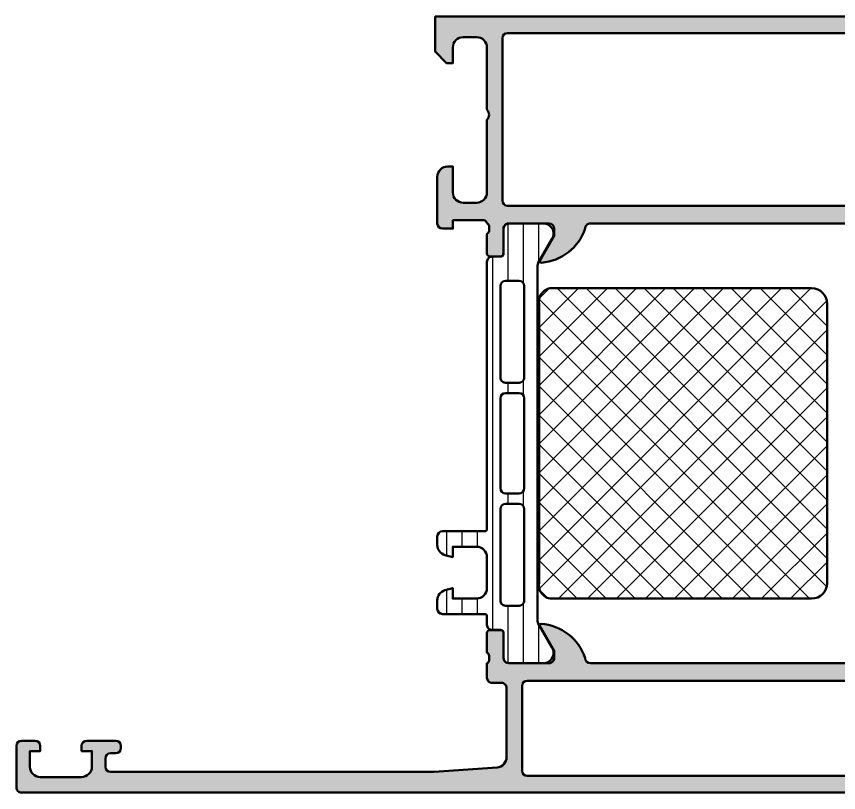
# Model space of a CAD drawing. Extents: x 0 to 155, y 0 to 75.
# Drawn here: x 0 to 79.5, y 0 to 75 of the extents above; entities that cross this region are included whole.
import ezdxf

# ---------------------------------------------------------------- set-up
doc = ezdxf.new("R2010")
doc.units = 0
for name, color, linetype, lineweight in [('0S-Alu contour', 7, 'Continuous', 50), ('0S-Alu hatch', 252, 'Continuous', 25), ('0S-Plastic contour', 254, 'Continuous', 50), ('0S-Plastic hatch', 253, 'Continuous', 25), ('0S-PT contour', 91, 'Continuous', 50), ('0S-PT hatch', 103, 'Continuous', 25)]:
    doc.layers.add(name, color=color, linetype=linetype, lineweight=lineweight)

# ---------------------------------------------------------------- blocks, each defined once
blk = doc.blocks.new('357510__3EAF48E9_221F_4CF6_AB8D_19528744D472_')
at = {"layer": '0S-Alu hatch'}
h = blk.add_hatch(color=256, dxfattribs=at)
edge = h.paths.add_edge_path()
edge.add_arc((46.000184530423, 11.1004557547756), 0.5001864371486443, 179.9999219415528, 270)
edge.add_line((46.000184530423, 10.60026931762696), (46.89999999999999, 10.60026931762696))
edge.add_ellipse((46.9, 10.10026931762696), major_axis=(-0.4999999999999929, 0), ratio=1, start_angle=180, end_angle=270.0000000000008, ccw=False)
edge.add_line((47.39999999999999, 10.10026931762696), (47.40000000000001, 3.432144658988262))
edge.add_ellipse((46.39999999999999, 3.432144658988259), major_axis=(-1.000000000000014, 0), ratio=1, start_angle=94.09572424494291, end_angle=180, ccw=False)
edge.add_line((46.47142300911405, 2.434698543266151), (40.40067042065435, 1.999996948242244))
edge.add_line((40.40067042065435, 1.999996948242244), (9.10069308765685, 1.999996947967791))
edge.add_ellipse((9.10069308765685, 2.500013511701399), major_axis=(-0.5000165637336078, 0), ratio=1, start_angle=0, end_angle=90, ccw=False)
edge.add_line((8.600676523923243, 2.500013511701399), (8.600676524197809, 3.299999999997531))
edge.add_ellipse((9.100711623363173, 3.299964900834579), major_axis=(-0.5000351003972292, 0), ratio=1, start_angle=270.0040217870148, end_angle=359.9959782144375, ccw=False)
edge.add_line((9.100676524186772, 3.799999999999942), (9.600676524197583, 3.799999999999943))
edge.add_arc((9.600676524197583, 4.299999999999941), 0.4999999999999974, 270, 360)
edge.add_line((10.10067652419758, 4.299999999999935), (10.10067652419758, 4.499999999999929))
edge.add_arc((9.600676524197517, 4.499999999999935), 0.500000000000064, 0, 90)
edge.add_line((9.600676524197517, 4.999999999999999), (6.799987792996148, 5.000000000000001))
edge.add_arc((6.800042896552414, 4.499944896443935), 0.5000551065921339, 90.0063137065794, 179.9936862934301)
edge.add_line((6.299987792996347, 4.500000000000201), (6.299987792996347, 4))
edge.add_line((6.299987792996347, 4), (7.299987792996348, 4))
edge.add_line((7.299987792996348, 4), (7.299987793479078, 2.4999689286376))
edge.add_ellipse((6.300018864358748, 2.4999689286376), major_axis=(-0.9999689291203299, 0), ratio=1, start_angle=90, end_angle=180, ccw=False)
edge.add_line((6.300018864358747, 1.49999999951727), (2.29998779299844, 1.499999999999999))
edge.add_ellipse((2.300030971495942, 2.500043178499595), major_axis=(-1.000043179431746, 0), ratio=1, start_angle=0.00247383901108833, end_angle=89.99752616114557, ccw=False)
edge.add_line((1.299987792996347, 2.499999999999424), (1.299987792996461, 4))
edge.add_line((1.299987792996461, 4), (2.299987792996347, 4))
edge.add_line((2.299987792996347, 4), (2.299987793051622, 4.500007434650626))
edge.add_arc((1.799995227646974, 4.500007434650626), 0.4999925654046481, 0, 89.99999999999504)
edge.add_line((1.799995227647017, 5.000000000055274), (0.5000027408740522, 5.000000000007624))
edge.add_arc((0.5000027408952687, 4.499997259112355), 0.500002740895269, 90.00000000243124, 180)
edge.add_line((-2e-16, 4.499997259112355), (2e-16, 0.4999871176079865))
edge.add_arc((0.4999871177739434, 0.4999871176079866), 0.4999871177739432, 180, 270.0014762351234)
edge.add_line((0.5000000000237469, 1e-16), (154.4999350542483, -4.217248e-09))
edge.add_arc((154.4999350542483, 0.5000649456078963), 0.5000649498251443, 270, 359.9916845974152)
edge.add_line((154.999999998807, 0.4999923706053586), (155.0000000052988, 4.499919420858082))
edge.add_arc((154.499919419665, 4.499919420858072), 0.5000805856338673, 0, 89.99999989003913)
edge.add_line((154.4999194206247, 5.000000006491939), (153.200001121898, 5.000000002494874))
edge.add_arc((153.200001121898, 4.499950048784), 0.5000499537108736, 90.00000000000325, 180)
edge.add_line((152.6999511681871, 4.499950048784), (152.699951170682, 4))
edge.add_line((152.699951170682, 4), (153.699951170682, 4))
edge.add_line((153.699951170682, 4), (153.6999511713655, 2.499963026306337))
edge.add_ellipse((152.6999881443757, 2.499963026306337), major_axis=(-0.9999630269898887, 0), ratio=1, start_angle=90.00000004231669, end_angle=180, ccw=False)
edge.add_line((152.6999881451142, 1.499999999316448), (148.7000280403913, 1.49999999704575))
edge.add_ellipse((148.7000280403913, 2.500076869709229), major_axis=(-1.000076872663478, 0), ratio=1, start_angle=0, end_angle=90.00000000000159, ccw=False)
edge.add_line((147.6999511677278, 2.500076869709229), (147.699951170682, 4))
edge.add_line((147.699951170682, 4), (148.699951170682, 4))
edge.add_line((148.699951170682, 4), (148.699951172654, 4.500044405263906))
edge.add_arc((148.1999955759459, 4.500044405263906), 0.4999555967081051, 0, 90)
edge.add_line((148.1999955759459, 5.000000001972011), (145.3999633777133, 4.999999999999998))
edge.add_arc((145.3999633777133, 4.499999999999997), 0.5000000000000009, 90, 180)
edge.add_line((144.8999633777133, 4.499999999999997), (144.8999633777133, 4.299999999999963))
edge.add_arc((145.3999633777133, 4.299999999999963), 0.5, 180, 270.0000001411698)
edge.add_line((145.3999633789452, 3.799999999999963), (145.8999282785477, 3.800000001231807))
edge.add_ellipse((145.8999282785477, 3.299964900834578), major_axis=(-0.5000351003972292, 0), ratio=1, start_angle=180, end_angle=270, ccw=False)
edge.add_line((146.399963378945, 3.299964901006207), (146.3999633779877, 2.500013511701522))
edge.add_ellipse((145.8999468142541, 2.500013511701379), major_axis=(-0.500016563733567, 0), ratio=1, start_angle=89.9999999999967, end_angle=180, ccw=False)
edge.add_line((145.8999468142541, 1.999996947967813), (114.5993295793456, 1.999996948242244))
edge.add_line((114.5993295793456, 1.999996948242244), (108.5285769908859, 2.434698543266159))
edge.add_ellipse((108.5999999999999, 3.432144658988237), major_axis=(-0.999999999999985, 0), ratio=1, start_angle=0, end_angle=85.90427575505618, ccw=False)
edge.add_line((107.6, 3.432144658988236), (107.6, 10.10026931762697))
edge.add_ellipse((108.0999999999999, 10.10026931762697), major_axis=(-0.4999999999999716, 0), ratio=1, start_angle=270, end_angle=360, ccw=False)
edge.add_line((108.0999999999999, 10.60026931762694), (109.0001673630649, 10.60026931762695))
edge.add_arc((109.0001673630649, 11.10010195456203), 0.4998326369350786, 270, 360)
edge.add_line((109.5, 11.10010195456203), (109.5, 12.50000000000006))
edge.add_ellipse((109.5789192188995, 12.76760440584256), major_axis=(-0.2789988550837339, 0), ratio=1, start_angle=-1.147835786072676, end_angle=73.5686839792038, ccw=False)
edge.add_line((109.2999763488769, 12.77319335937494), (109.2999763488769, 13.22677612304695))
edge.add_ellipse((109.5789274523565, 13.23239224673885), major_axis=(-0.2790076324722766, 0), ratio=1, start_angle=-73.56500256157909, end_angle=1.153380340724027, ccw=False)
edge.add_line((109.4999885559083, 13.49999999999971), (109.499988555908, 15.39998168945297))
edge.add_arc((109.1999885559079, 15.39998168945294), 0.3000000000001108, 0, 90.00000000000543)
edge.add_line((109.1999885559079, 15.69998168945305), (108.2000129699706, 15.69998168945295))
edge.add_arc((108.2000129699706, 15.39998168945311), 0.2999999999998408, 90.00000000000543, 180)
edge.add_line((107.9000129699708, 15.3999816893642), (107.9000129706821, 13.0000266729373))
edge.add_ellipse((107.3999862970332, 13.00002667293733), major_axis=(-0.5000266736489181, 0), ratio=1, start_angle=90.00190551606352, end_angle=180, ccw=False)
edge.add_line((107.4000029266849, 12.49999999956494), (103.5001563339712, 12.49987030040346))
edge.add_ellipse((103.5001397056368, 12.9998574179009), major_axis=(-0.4999871177739417, 0), ratio=1, start_angle=0, end_angle=90.0019055158586, ccw=False)
edge.add_line((103.0001525878629, 12.9998574179009), (103.0001525878905, 13.69986724853522))
edge.add_line((103.0001525878905, 13.69986724853522), (104.3883972167967, 16.10438537597638))
edge.add_arc((104.2645471872305, 16.16228907369945), 0.1367174752309982, 334.942465142519, 464.9230032975764)
edge.add_arc((104.6177511011646, 11.43402148510898), 4.875869003757297, 94.56902016701231, 161.2679668197425)
edge.add_ellipse((99.50015240024979, 12.99987048793356), major_axis=(-0.5000001876408005, 0), ratio=1, start_angle=90, end_angle=179.999978502529, ccw=False)
edge.add_line((99.50015240024979, 12.49987030029276), (55.49986667445697, 12.49987030029276))
edge.add_ellipse((55.49986667445695, 12.99987048793444), major_axis=(-0.5000001876416817, 0), ratio=1, start_angle=2.149747109569944e-05, end_angle=90.00000000000159, ccw=False)
edge.add_arc((50.37277265439218, 11.42529921894519), 4.887665232426427, 18.79311815499311, 85.8043571093769)
edge.add_arc((50.73859451827526, 16.16106171809773), 0.1390477048946681, 93.39271385610205, 204.0543840000975)
edge.add_line((50.6116218579101, 16.10438537597627), (51.99986648681612, 13.69986724853489))
edge.add_line((51.99986648681612, 13.69986724853489), (51.99986648684383, 12.99985741790081))
edge.add_ellipse((51.49987936906994, 12.99985741790073), major_axis=(-0.4999871177738911, 0), ratio=1, start_angle=89.99809448562252, end_angle=180, ccw=False)
edge.add_line((51.49986274074846, 12.49987030040334), (47.600016148024, 12.49999999956484))
edge.add_ellipse((47.60003277767395, 13.00002667293752), major_axis=(-0.5000266736492055, 0), ratio=1, start_angle=0, end_angle=89.99809448414089, ccw=False)
edge.add_line((47.10000610402474, 13.00002667293752), (47.10000610473616, 15.39998168945299))
edge.add_arc((46.8000061047362, 15.39998168945299), 0.2999999999999545, 0, 89.99999999999324)
edge.add_line((46.80000610473624, 15.69998168945295), (45.80003051879876, 15.69998168945307))
edge.add_arc((45.80003051879873, 15.39998168945289), 0.3000000000001819, 89.99999999999324, 180)
edge.add_line((45.50003051879854, 15.39998168945289), (45.50003051879865, 13.49999999999973))
edge.add_ellipse((45.42109162235021, 13.23239224673869), major_axis=(-0.2790076324725165, 0), ratio=1, start_angle=178.846619659229, end_angle=253.565002561542, ccw=False)
edge.add_line((45.70004272583001, 13.22677612304656), (45.7000427258299, 12.77319335937525))
edge.add_ellipse((45.42107325513608, 12.76760387286641), major_axis=(-0.2790254610938231, 0), ratio=1, start_angle=106.4313160207981, end_angle=181.1478357861244, ccw=False)
edge.add_line((45.4999999999645, 12.49997394761624), (45.49999809327482, 11.10045643622481))
edge = h.paths.add_edge_path()
edge.add_ellipse((49.39999999999999, 10.30026626586914), major_axis=(-0.4999999999999929, 0), ratio=1, start_angle=270.0000000000008, end_angle=360, ccw=False)
edge.add_line((49.39999999999998, 10.80026626586914), (105.6, 10.80026626586914))
edge.add_ellipse((105.6, 10.30026626586914), major_axis=(-0.5, 0), ratio=1, start_angle=180, end_angle=270, ccw=False)
edge.add_line((106.1, 10.30026626586914), (106.1, 2.100276947021487))
edge.add_ellipse((105.6, 2.100276947021487), major_axis=(-0.5, 0), ratio=1, start_angle=90, end_angle=180, ccw=False)
edge.add_line((105.6, 1.600276947021487), (49.39999999999999, 1.600276947021483))
edge.add_ellipse((49.39999999999999, 2.100276947021483), major_axis=(-0.5, 0), ratio=1, start_angle=0, end_angle=90, ccw=False)
edge.add_line((48.89999999999999, 2.100276947021482), (48.9, 10.30026626586914))
at = {"layer": '0S-Alu contour', "color": 7}
for points in [[(50.6116218579101, 16.10438537597627), (51.99986648681612, 13.69986724853489), (51.99986648684383, 12.99985741790081)], [(103.0001525878629, 12.9998574179009), (103.0001525878905, 13.69986724853522), (104.3883972167967, 16.10438537597638)], [(45.50003051879854, 15.39998168945289), (45.50003051879865, 13.49999999999973)], [(46.80000610473624, 15.69998168945295), (45.80003051879876, 15.69998168945307)], [(47.10000610402474, 13.00002667293752), (47.10000610473616, 15.39998168945299)], [(107.9000129699708, 15.3999816893642), (107.9000129706821, 13.0000266729373)], [(109.1999885559079, 15.69998168945305), (108.2000129699706, 15.69998168945295)], [(109.4999885559083, 13.49999999999971), (109.499988555908, 15.39998168945297)], [(45.70004272583001, 13.22677612304656), (45.7000427258299, 12.77319335937525)], [(109.2999763488769, 12.77319335937494), (109.2999763488769, 13.22677612304695)], [(45.4999999999645, 12.49997394761624), (45.49999809327482, 11.10045643622481)], [(51.49986274074846, 12.49987030040334), (47.600016148024, 12.49999999956484)], [(99.50015240024979, 12.49987030029276), (55.49986667445697, 12.49987030029276)], [(107.4000029266849, 12.49999999956494), (103.5001563339712, 12.49987030040346)], [(109.5, 11.10010195456203), (109.5, 12.50000000000006)], [(46.000184530423, 10.60026931762696), (46.89999999999999, 10.60026931762696)], [(49.39999999999998, 10.80026626586914), (105.6, 10.80026626586914)], [(108.0999999999999, 10.60026931762694), (109.0001673630649, 10.60026931762695)], [(47.39999999999999, 10.10026931762696), (47.40000000000001, 3.432144658988262)], [(48.89999999999999, 2.100276947021482), (48.9, 10.30026626586914)], [(106.1, 10.30026626586914), (106.1, 2.100276947021487)], [(107.6, 3.432144658988236), (107.6, 10.10026931762697)], [(1.799995227647017, 5.000000000055274), (0.5000027408740522, 5.000000000007624)], [(9.600676524197517, 4.999999999999999), (6.799987792996148, 5.000000000000001)], [(148.1999955759459, 5.000000001972011), (145.3999633777133, 4.999999999999998)], [(154.4999194206247, 5.000000006491939), (153.200001121898, 5.000000002494874)], [(-2e-16, 4.499997259112355), (2e-16, 0.4999871176079865)], [(1.299987792996347, 2.499999999999424), (1.299987792996461, 4), (2.299987792996347, 4), (2.299987793051622, 4.500007434650626)], [(6.299987792996347, 4.500000000000201), (6.299987792996347, 4), (7.299987792996348, 4), (7.299987793479078, 2.4999689286376)], [(10.10067652419758, 4.299999999999935), (10.10067652419758, 4.499999999999929)], [(144.8999633777133, 4.499999999999997), (144.8999633777133, 4.299999999999963)], [(147.6999511677278, 2.500076869709229), (147.699951170682, 4), (148.699951170682, 4), (148.699951172654, 4.500044405263906)], [(152.6999511681871, 4.499950048784), (152.699951170682, 4), (153.699951170682, 4), (153.6999511713655, 2.499963026306337)], [(154.999999998807, 0.4999923706053586), (155.0000000052988, 4.499919420858082)], [(8.600676523923243, 2.500013511701399), (8.600676524197809, 3.299999999997531)], [(9.100676524186772, 3.799999999999942), (9.600676524197583, 3.799999999999943)], [(145.3999633789452, 3.799999999999963), (145.8999282785477, 3.800000001231807)], [(146.399963378945, 3.299964901006207), (146.3999633779877, 2.500013511701522)], [(46.47142300911405, 2.434698543266151), (40.40067042065435, 1.999996948242244), (9.10069308765685, 1.999996947967791)], [(145.8999468142541, 1.999996947967813), (114.5993295793456, 1.999996948242244), (108.5285769908859, 2.434698543266159)], [(105.6, 1.600276947021487), (49.39999999999999, 1.600276947021483)], [(6.300018864358747, 1.49999999951727), (2.29998779299844, 1.499999999999999)], [(152.6999881451142, 1.499999999316448), (148.7000280403913, 1.49999999704575)], [(0.5000000000237469, 1e-16), (154.4999350542483, -4.217248e-09)]]:
    blk.add_lwpolyline(points, dxfattribs=at)
for centre, radius, start, end in [((50.73859451827526, 16.16106171809773), 0.1390477048946681, 93.39271385610205, 204.0543840000975), ((50.37277265439218, 11.42529921894519), 4.887665232426427, 18.79311815499311, 85.8043571093769), ((104.6177511011646, 11.43402148510898), 4.875869003757297, 94.56902016701231, 161.2679668197425), ((104.2645471872305, 16.16228907369945), 0.1367174752309982, 334.942465142519, 104.9230032975764), ((45.80003051879873, 15.39998168945289), 0.3000000000001819, 89.99999999999324, 180), ((46.8000061047362, 15.39998168945299), 0.2999999999999545, 0, 89.99999999999324), ((108.2000129699706, 15.39998168945311), 0.2999999999998408, 90.00000000000543, 180), ((109.1999885559079, 15.39998168945294), 0.3000000000001108, 0, 90.00000000000543), ((46.000184530423, 11.1004557547756), 0.5001864371486443, 179.9999219415528, 270), ((109.0001673630649, 11.10010195456203), 0.4998326369350786, 270, 0), ((0.5000027408952687, 4.499997259112355), 0.500002740895269, 90.00000000243124, 180), ((1.799995227646974, 4.500007434650626), 0.4999925654046481, 0, 89.99999999999504), ((6.800042896552414, 4.499944896443935), 0.5000551065921339, 90.0063137065794, 179.9936862934301), ((9.600676524197517, 4.499999999999935), 0.500000000000064, 0, 90), ((145.3999633777133, 4.499999999999997), 0.5000000000000009, 90, 180), ((148.1999955759459, 4.500044405263906), 0.4999555967081051, 0, 90), ((153.200001121898, 4.499950048784), 0.5000499537108736, 90.00000000000325, 180), ((154.499919419665, 4.499919420858072), 0.5000805856338673, 0, 89.99999989003913), ((9.600676524197583, 4.299999999999941), 0.4999999999999974, 270, 0), ((145.3999633777133, 4.299999999999963), 0.5, 180, 270.0000001411698), ((0.4999871177739434, 0.4999871176079866), 0.4999871177739432, 180, 270.0014762351234), ((154.4999350542483, 0.5000649456078963), 0.5000649498251443, 270, 359.9916845974152)]:
    blk.add_arc(centre, radius, start, end, dxfattribs=at)
at = {"layer": '0S-Alu contour', "color": 7, "extrusion": (0, 0, -1)}
for centre, radius, start, end in [((-45.42107325513608, 12.76760387286641), 0.2790254610938231, 178.8521642138756, 253.5686839792019), ((-45.42109162235021, 13.23239224673869), 0.2790076324725166, 106.434997438458, 181.1533803407711), ((-47.60003277767395, 13.00002667293752), 0.5000266736492055, 270.0019055158591, 0), ((-51.49987936906994, 12.99985741790073), 0.4999871177738911, 180, 270.0019055143775), ((-55.49986667445695, 12.99987048793444), 0.5000001876416817, 269.9999999999984, 359.9999785025289), ((-99.50015240024979, 12.99987048793356), 0.5000001876408005, 180.000021497471, 270), ((-103.5001397056368, 12.9998574179009), 0.4999871177739418, 269.9980944841414, 0), ((-107.3999862970332, 13.00002667293733), 0.5000266736489181, 180, 269.9980944839365), ((-109.5789274523565, 13.23239224673885), 0.2790076324722766, 358.846619659276, 73.56500256157923), ((-109.5789192188995, 12.76760440584256), 0.2789988550837339, 286.4313160207963, 1.147835786072666), ((-46.9, 10.10026931762696), 0.4999999999999929, 89.9999999999992, 180), ((-49.39999999999999, 10.30026626586914), 0.4999999999999929, 0, 89.9999999999992), ((-105.6, 10.30026626586914), 0.5, 90, 180), ((-108.0999999999999, 10.10026931762697), 0.4999999999999716, 0, 90), ((-9.100711623363173, 3.299964900834579), 0.5000351003972292, 0.0040217855624986, 89.99597821298524), ((-46.39999999999999, 3.432144658988259), 1.000000000000014, 180, 265.9042757550571), ((-108.5999999999999, 3.432144658988237), 0.999999999999985, 274.0957242449438, 0), ((-145.8999282785477, 3.299964900834578), 0.5000351003972292, 90, 180), ((-2.300030971495942, 2.500043178499595), 1.000043179431746, 270.0024738388544, 359.9975261609889), ((-6.300018864358748, 2.4999689286376), 0.9999689291203299, 180, 270.0000000000001), ((-9.10069308765685, 2.500013511701399), 0.5000165637336078, 270, 0), ((-145.8999468142541, 2.500013511701379), 0.500016563733567, 180, 270.0000000000033), ((-148.7000280403913, 2.500076869709229), 1.000076872663478, 269.9999999999984, 0), ((-152.6999881443757, 2.499963026306337), 0.9999630269898887, 180, 269.9999999576833), ((-49.39999999999999, 2.100276947021483), 0.5, 270, 0), ((-105.6, 2.100276947021487), 0.5, 180, 270)]:
    blk.add_arc(centre, radius, start, end, dxfattribs=at)
blk = doc.blocks.new('366340__7F19AD40_FF65_4663_AF55_DC1035EE5174_')
at = {"layer": '0S-PT hatch'}
h = blk.add_hatch(dxfattribs=at)
h.set_pattern_fill('ANSI37', color=256, scale=0.625, angle=90, style=0)
h.set_pattern_definition([(135, (0, 0), (-1.403165018917055, -1.403165018917055), []), (225, (0, 0), (1.403165018917055, -1.403165018917055), [])])
edge = h.paths.add_edge_path()
edge.add_ellipse((76.89946815244636, 47.24117318684442), major_axis=(-1.5, 0), ratio=1, start_angle=180, end_angle=270, ccw=False)
edge.add_line((78.39946815244636, 47.24117318684442), (78.39946815244636, 20.24117318684443))
edge.add_ellipse((76.89946815244636, 20.24117318684443), major_axis=(-1.5, 0), ratio=1, start_angle=90, end_angle=180, ccw=False)
edge.add_line((76.89946815244636, 18.74117318684443), (51.89946815244636, 18.74117318684442))
edge.add_ellipse((51.81393950255603, 20.03468876030774), major_axis=(-1.296340113066094, 0), ratio=1, start_angle=-9.165258351813009, end_angle=93.7829523548263, ccw=False)
edge.add_line((50.53414972671703, 20.24117318684442), (50.54999525043285, 47.24117318684442))
edge.add_ellipse((51.80506857286029, 47.46907393216342), major_axis=(-1.275597034484635, 0), ratio=1, start_angle=-94.24401002908701, end_angle=10.291836063198502, ccw=False)
edge.add_line((51.89946815244636, 48.74117318684442), (76.89946815244636, 48.74117318684443))
at = {"layer": '0S-PT contour', "color": 7}
for points in [[(51.89946815244636, 48.74117318684442), (76.89946815244636, 48.74117318684443)], [(50.53414972671703, 20.24117318684442), (50.54999525043285, 47.24117318684442)], [(78.39946815244636, 47.24117318684442), (78.39946815244636, 20.24117318684443)], [(76.89946815244636, 18.74117318684443), (51.89946815244636, 18.74117318684442)]]:
    blk.add_lwpolyline(points, dxfattribs=at)
at = {"layer": '0S-PT contour', "color": 7, "extrusion": (0, 0, -1)}
for centre, radius, start, end in [((-51.80506857286029, 47.46907393216342), 1.275597034484635, 349.7081639368015, 94.24401002908704), ((-76.89946815244636, 47.24117318684442), 1.5, 90, 180), ((-51.81393950255603, 20.03468876030774), 1.296340113066094, 266.2170476451737, 9.165258351812867), ((-76.89946815244636, 20.24117318684443), 1.5, 180, 270)]:
    blk.add_arc(centre, radius, start, end, dxfattribs=at)
blk = doc.blocks.new('284035__DE1FD647_5047_4158_8E18_46567BBD7592___8C1BD9A0_762E_4D5C_9B45_CEA32C337DBF_')
at = {"layer": '0S-Plastic hatch'}
h = blk.add_hatch(dxfattribs=at)
h.set_pattern_fill('ANSI31', color=256, scale=0.4680000000000001, angle=45, style=0)
h.set_pattern_definition([(90, (0, 0), (-1.4859, 0), [])])
edge = h.paths.add_edge_path()
edge.add_line((45.49999999972658, 51.29258235751954), (45.49997707840651, 25.45123053584893))
edge.add_ellipse((45.29583821278447, 25.45534933468824), major_axis=(-0.2041804127758829, 0), ratio=1, start_angle=90.48506106574149, end_angle=178.8441310561924, ccw=False)
edge.add_line((45.29756676567982, 25.25117623884499), (41.19756676569146, 25.25117623884499))
edge.add_arc((41.19756676569147, 24.75117623884504), 0.4999999999999539, 90.00000000000081, 180)
edge.add_line((40.69756676569151, 24.75117623884504), (40.69756676569151, 23.92042701545741))
edge.add_arc((41.69756676569158, 23.92042701545741), 1.000000000000063, 180, 255.0000000009342)
edge.add_line((41.43874772060479, 22.95450118916406), (42.19756676569146, 22.75117623884499))
edge.add_line((42.19756676569146, 22.75117623884499), (42.19756676569145, 23.75117623884499))
edge.add_line((42.19756676569145, 23.75117623884499), (44.49756676567629, 23.75117623884499))
edge.add_ellipse((44.49585773183881, 22.74705026616739), major_axis=(-1.004127427074066, 0), ratio=1, start_angle=180.2298596785728, end_angle=269.90248202512055, ccw=False)
edge.add_line((45.49997707840651, 22.75107862201607), (45.4999770784065, 19.75120026786941))
edge.add_ellipse((44.49585751995861, 19.75530272304662), major_axis=(-1.004127938958012, 0), ratio=1, start_angle=90.09753001536058, end_angle=179.7659122786034, ccw=False)
edge.add_line((44.49756676568052, 18.75117623884499), (42.19756676569146, 18.75117623884499))
edge.add_line((42.19756676569146, 18.75117623884499), (42.19756676569135, 19.75117623884493))
edge.add_line((42.19756676569135, 19.75117623884493), (41.43874772056899, 19.54785128848621))
edge.add_arc((41.69756676569137, 18.58192546220303), 0.9999999999994528, 105.0000000011859, 180)
edge.add_line((40.69756676569191, 18.58192546220303), (40.69756676569145, 17.75117623884498))
edge.add_arc((41.19756676569146, 17.75117623884499), 0.5000000000000071, 180, 270)
edge.add_line((41.19756676569146, 17.25117623884498), (45.29756676567983, 17.25117623884498))
edge.add_ellipse((45.29756676567983, 17.051176238845), major_axis=(-0.1999999999999815, 0), ratio=1, start_angle=180, end_angle=270, ccw=False)
edge.add_line((45.49756676567981, 17.05117623884501), (45.49888731066975, 16.21010399371689))
edge.add_arc((45.99888463133553, 16.21008320451441), 0.4999973210979704, 179.9976177199981, 269.9979759230926)
edge.add_line((45.998866968027, 15.71008588372843), (46.80920026457376, 15.71005725724595))
edge.add_ellipse((46.80918966653181, 15.41005725743315), major_axis=(-0.2999999999999986, 0), ratio=1, start_angle=179.9899998592257, end_angle=269.99797592308414, ccw=False)
edge.add_line((47.10918966196242, 15.4100048968187), (47.10877079330709, 13.01011453805732))
edge.add_arc((47.60876676313722, 13.01002727199043), 0.4999959774455589, 179.9899999648466, 269.9979127632494)
edge.add_line((47.60874854870698, 12.51003129487664), (51.0852927883233, 12.50990464732012))
edge.add_arc((50.9430179914091, 13.49972787599654), 0.9999960709244771, 278.1795327540123, 392.7249408019535)
edge.add_line((51.78429022206788, 14.04033233009101), (50.46590322428083, 16.32403693134614))
edge.add_ellipse((50.89892499592149, 16.57402122142288), major_axis=(-0.499999999999994, 0), ratio=1, start_angle=-0.001811743284520162, end_angle=29.997921301457325, ccw=False)
edge.add_line((50.39892499617147, 16.5740370318661), (50.40001130856468, 50.92830474192817))
edge.add_ellipse((50.90001130831476, 50.92828893148489), major_axis=(-0.5000000000000508, 0), ratio=1, start_angle=329.9979281027671, end_angle=359.99818825691665, ccw=False)
edge.add_line((50.46700764706272, 51.17830458967929), (51.78556007651916, 53.46191367892877))
edge.add_arc((50.94432701029886, 54.00257907467921), 0.9999960709244813, 327.2709086022792, 441.8163166502139)
edge.add_line((51.08667351118064, 54.99239199414991), (47.61012947993515, 54.99251864171279))
edge.add_arc((47.6101112655049, 54.49252266459897), 0.4999959774455876, 89.99791276324854, 180.0058494394036)
edge.add_line((47.11011529066499, 54.4924716190214), (47.11036030751281, 52.09258123621358))
edge.add_ellipse((46.81036030907629, 52.09255060806756), major_axis=(-0.2999999999999983, 0), ratio=1, start_angle=89.99797592308408, end_angle=180.0058495450765, ccw=False)
edge.add_line((46.81034971103434, 51.79255060825475), (46.00001498413303, 51.79257923480276))
edge.add_arc((45.99999732082435, 51.29258191401678), 0.4999973210979666, 89.99797592307631, 179.9999491807418)
edge = h.paths.add_edge_path()
edge.add_line((46.79944869853818, 40.10116999536376), (46.79944869853819, 48.95116388815243))
edge.add_ellipse((47.29944870062581, 48.95116388815244), major_axis=(-0.5000000020876314, 0), ratio=1, start_angle=270, end_angle=360, ccw=False)
edge.add_line((47.29944870062581, 49.45116389024008), (48.59946301915279, 49.45116388997864))
edge.add_ellipse((48.59946301904715, 48.95116752932203), major_axis=(-0.4999963606566169, 0), ratio=1, start_angle=180, end_angle=269.99999998789485, ccw=False)
edge.add_line((49.09945937970377, 48.95116752932203), (49.09945937970377, 40.10116635412361))
edge.add_ellipse((48.59946301904727, 40.10116635412436), major_axis=(-0.4999963606565033, 0), ratio=1, start_angle=89.9999999999992, end_angle=180, ccw=False)
edge.add_line((48.59946301904726, 39.60116999346786), (47.2994652733778, 39.60116999348112))
edge.add_ellipse((47.29944870069547, 40.10116999536376), major_axis=(-0.5000000021573007, 0), ratio=1, start_angle=0, end_angle=90.00189908949727, ccw=False)
edge = h.paths.add_edge_path()
edge.add_line((46.79944869854856, 29.40116389066388), (46.79944869854855, 38.10116999418477))
edge.add_ellipse((47.29944869854856, 38.10116999417956), major_axis=(-0.5000000000000071, 0), ratio=1, start_angle=270.0000000000008, end_angle=360, ccw=False)
edge.add_line((47.29944869854855, 38.60116999417956), (48.5994593797009, 38.60116999417956))
edge.add_ellipse((48.5994593797009, 38.10116999417954), major_axis=(-0.5000000000000142, 0), ratio=1, start_angle=180, end_angle=270, ccw=False)
edge.add_line((49.09945937970092, 38.10116999417954), (49.09945937970091, 29.40116389066388))
edge.add_ellipse((48.59945937970092, 29.40116389066388), major_axis=(-0.4999999999999929, 0), ratio=1, start_angle=90, end_angle=180, ccw=False)
edge.add_line((48.59945937970092, 28.90116389066388), (47.29944869854857, 28.90116389066388))
edge.add_ellipse((47.29944869854857, 29.40116389066388), major_axis=(-0.5, 0), ratio=1, start_angle=0, end_angle=90, ccw=False)
edge = h.paths.add_edge_path()
edge.add_line((46.79944869854858, 18.55115473539048), (46.79944869854857, 27.40116388885091))
edge.add_ellipse((47.29944870063619, 27.40116388885091), major_axis=(-0.5000000020876243, 0), ratio=1, start_angle=270.0000000005838, end_angle=360, ccw=False)
edge.add_line((47.2994487006311, 27.90116389093853), (48.59946301905758, 27.90116389067712))
edge.add_ellipse((48.59946301905758, 27.40116753002056), major_axis=(-0.4999963606565672, 0), ratio=1, start_angle=180, end_angle=270, ccw=False)
edge.add_line((49.09945937971415, 27.40116753002056), (49.09945937970091, 18.5511852529738))
edge.add_ellipse((48.59944412091185, 18.55118525296861), major_axis=(-0.5000152587890554, 0), ratio=1, start_angle=89.9999999999992, end_angle=180, ccw=False)
edge.add_line((48.59944412091184, 18.05116999417955), (47.29943343975951, 18.05116999417956))
edge.add_ellipse((47.2994334397595, 18.55115473539048), major_axis=(-0.4999847412109233, 0), ratio=1, start_angle=0, end_angle=90.0000000000008, ccw=False)
at = {"layer": '0S-Alu contour', "color": 7}
for points in [[(47.29944870062581, 49.45116389024008), (48.59946301915279, 49.45116388997864)], [(46.79944869853818, 40.10116999536376), (46.79944869853819, 48.95116388815243)], [(49.09945937970377, 48.95116752932203), (49.09945937970377, 40.10116635412361)], [(48.59946301904726, 39.60116999346786), (47.2994652733778, 39.60116999348112)], [(47.29944869854855, 38.60116999417956), (48.5994593797009, 38.60116999417956)], [(46.79944869854856, 29.40116389066388), (46.79944869854855, 38.10116999418477)], [(49.09945937970092, 38.10116999417954), (49.09945937970091, 29.40116389066388)], [(48.59945937970092, 28.90116389066388), (47.29944869854857, 28.90116389066388)], [(47.2994487006311, 27.90116389093853), (48.59946301905758, 27.90116389067712)], [(46.79944869854858, 18.55115473539048), (46.79944869854857, 27.40116388885091)], [(49.09945937971415, 27.40116753002056), (49.09945937970091, 18.5511852529738)], [(48.59944412091184, 18.05116999417955), (47.29943343975951, 18.05116999417956)]]:
    blk.add_lwpolyline(points, dxfattribs=at)
at = {"layer": '0S-Alu contour', "color": 7, "extrusion": (0, 0, -1)}
for centre, radius, start, end in [((-47.29944870062581, 48.95116388815244), 0.5000000020876314, 0, 90), ((-48.59946301904715, 48.95116752932203), 0.4999963606566169, 90.00000001210513, 180), ((-47.29944870069547, 40.10116999536376), 0.5000000021573007, 269.9981009105027, 0), ((-48.59946301904727, 40.10116635412436), 0.4999963606565033, 180, 270.0000000000008), ((-47.29944869854856, 38.10116999417956), 0.5000000000000071, 0, 89.9999999999992), ((-48.5994593797009, 38.10116999417954), 0.5000000000000142, 90, 180), ((-47.29944869854857, 29.40116389066388), 0.5, 270, 0), ((-48.59945937970092, 29.40116389066388), 0.4999999999999929, 180, 270), ((-47.29944870063619, 27.40116388885091), 0.5000000020876243, 0, 89.9999999994162), ((-48.59946301905758, 27.40116753002056), 0.4999963606565672, 90, 180), ((-47.2994334397595, 18.55115473539048), 0.4999847412109233, 269.9999999999992, 0), ((-48.59944412091185, 18.55118525296861), 0.5000152587890554, 180, 270.0000000000008)]:
    blk.add_arc(centre, radius, start, end, dxfattribs=at)
at = {"layer": '0S-Plastic contour', "color": 7}
for points in [[(51.08667351118064, 54.99239199414991), (47.61012947993515, 54.99251864171279)], [(47.11011529066499, 54.4924716190214), (47.11036030751281, 52.09258123621358)], [(50.46700764706272, 51.17830458967929), (51.78556007651916, 53.46191367892877)], [(46.81034971103434, 51.79255060825475), (46.00001498413303, 51.79257923480276)], [(45.49999999972658, 51.29258235751954), (45.49997707840651, 25.45123053584893)], [(50.39892499617147, 16.5740370318661), (50.40001130856468, 50.92830474192817)], [(40.69756676569151, 24.75117623884504), (40.69756676569151, 23.92042701545741)], [(45.29756676567982, 25.25117623884499), (41.19756676569146, 25.25117623884499)], [(41.43874772060479, 22.95450118916406), (42.19756676569146, 22.75117623884499), (42.19756676569145, 23.75117623884499), (44.49756676567629, 23.75117623884499)], [(45.49997707840651, 22.75107862201607), (45.4999770784065, 19.75120026786941)], [(44.49756676568052, 18.75117623884499), (42.19756676569146, 18.75117623884499), (42.19756676569135, 19.75117623884493), (41.43874772056899, 19.54785128848621)], [(40.69756676569191, 18.58192546220303), (40.69756676569145, 17.75117623884498)], [(41.19756676569146, 17.25117623884498), (45.29756676567983, 17.25117623884498)], [(45.49756676567981, 17.05117623884501), (45.49888731066975, 16.21010399371689)], [(51.78429022206788, 14.04033233009101), (50.46590322428083, 16.32403693134614)], [(45.998866968027, 15.71008588372843), (46.80920026457376, 15.71005725724595)], [(47.10918966196242, 15.4100048968187), (47.10877079330709, 13.01011453805732)], [(47.60874854870698, 12.51003129487664), (51.0852927883233, 12.50990464732012)]]:
    blk.add_lwpolyline(points, dxfattribs=at)
for centre, radius, start, end in [((47.6101112655049, 54.49252266459897), 0.4999959774455876, 89.99791276324854, 180.0058494394036), ((50.94432701029886, 54.00257907467921), 0.9999960709244813, 327.2709086022792, 81.81631665021386), ((45.99999732082435, 51.29258191401678), 0.4999973210979666, 89.99797592307631, 179.9999491807418), ((41.19756676569147, 24.75117623884504), 0.4999999999999539, 90.00000000000081, 180), ((41.69756676569158, 23.92042701545741), 1.000000000000063, 180, 255.0000000009342), ((41.69756676569137, 18.58192546220303), 0.9999999999994528, 105.0000000011859, 180), ((41.19756676569146, 17.75117623884499), 0.5000000000000071, 180, 270), ((45.99888463133553, 16.21008320451441), 0.4999973210979704, 179.9976177199981, 269.9979759230926), ((50.9430179914091, 13.49972787599654), 0.9999960709244771, 278.1795327540123, 32.72494080195349), ((47.60876676313722, 13.01002727199043), 0.4999959774455589, 179.9899999648466, 269.9979127632494)]:
    blk.add_arc(centre, radius, start, end, dxfattribs=at)
at = {"layer": '0S-Plastic contour', "color": 7, "extrusion": (0, 0, -1)}
for centre, radius, start, end in [((-46.81036030907629, 52.09255060806756), 0.2999999999999983, 179.9941504549235, 270.0020240769159), ((-50.90001130831476, 50.92828893148489), 0.5000000000000508, 0.0018117430833341, 30.00207189723287), ((-45.29583821278447, 25.45534933468824), 0.2041804127758829, 181.1558689438077, 269.5149389342585), ((-44.49585773183881, 22.74705026616739), 1.004127427074066, 90.09751797487945, 179.7701403214272), ((-44.49585751995861, 19.75530272304662), 1.004127938958012, 180.2340877213967, 269.9024699846394), ((-45.29756676567983, 17.051176238845), 0.1999999999999815, 90, 180), ((-50.89892499592149, 16.57402122142288), 0.499999999999994, 330.0020786985427, 0.001811743284502), ((-46.80918966653181, 15.41005725743315), 0.2999999999999986, 90.00202407691583, 180.0100001407743)]:
    blk.add_arc(centre, radius, start, end, dxfattribs=at)
blk = doc.blocks.new('345290__22A94AE0_B5AC_4FB7_81A6_7EDAFFE7C8F5_')
at = {"layer": '0S-Alu hatch'}
h = blk.add_hatch(color=256, dxfattribs=at)
edge = h.paths.add_edge_path()
edge.add_line((40.49987030029298, 74.99972534179688), (40.49987030029298, 71.59970092773438))
edge.add_line((40.49987030029298, 71.59970092773438), (41.59984588623046, 70.49972534179688))
edge.add_line((41.59984588623046, 70.49972534179688), (42.19982147216799, 70.49972534179688))
edge.add_line((42.19982147216799, 70.49972534179688), (42.19982146774536, 72.00008905273263))
edge.add_ellipse((43.19990026479629, 72.00008905273263), major_axis=(-1.000078797050932, 0), ratio=1, start_angle=270, end_angle=360, ccw=False)
edge.add_line((43.19990026479629, 73.00016784978358), (44.49982307984153, 73.00016784779463))
edge.add_ellipse((44.49982307745375, 72.00012062384047), major_axis=(-1.000047223954155, 0), ratio=1, start_angle=180, end_angle=269.9999998631968, ccw=False)
edge.add_line((45.4998703014079, 72.00012062384046), (45.49987030029297, 65.99972534179688))
edge.add_ellipse((44.9750309599746, 65.49972534179688), major_axis=(-0.7248836686985138, 0), ratio=1, start_angle=136.388423263687, end_angle=223.611576736313, ccw=False)
edge.add_line((45.49987030029297, 64.99972534179688), (45.49987030202145, 57.99978413952583))
edge.add_ellipse((44.49981150256401, 57.99978413952583), major_axis=(-1.000058799457448, 0), ratio=1, start_angle=90, end_angle=180, ccw=False)
edge.add_line((44.49981150256401, 56.99972534006839), (43.1999089414072, 56.99972533797166))
edge.add_ellipse((43.19990894273693, 57.99981281236583), major_axis=(-1.00008747439417, 0), ratio=1, start_angle=0, end_angle=89.99999992381868, ccw=False)
edge.add_line((42.19982146834276, 57.99981281236583), (42.19982147216796, 60.49972534179687))
edge.add_line((42.19982147216796, 60.49972534179687), (41.69990894273692, 60.49972534562209))
edge.add_arc((41.69990894273692, 59.49963787122792), 1.00008747439417, 90, 180.0007771235139)
edge.add_line((40.69982146843474, 59.49962430667341), (40.69988250700503, 54.99969945090838))
edge.add_arc((41.1998481402476, 54.99970623269332), 0.499965633288563, 180.0007771887011, 269.9991257357863)
edge.add_line((41.19984051137746, 54.49974059946296), (42.19988250732422, 54.49972534179687))
edge.add_line((42.19988250732422, 54.49972534179687), (42.19988250732422, 55.29972839355469))
edge.add_line((42.19988250732422, 55.29972839355469), (45.18931309832523, 55.29972839355469))
edge.add_ellipse((45.18931309832523, 54.99972839355469), major_axis=(-0.2999999999999971, 0), ratio=1, start_angle=194.9227109911866, end_angle=270, ccw=False)
edge.add_line((45.47919532253684, 55.07698314153905), (45.50897567260995, 54.99738404149773))
edge.add_ellipse((45.41986971345683, 54.73199441460391), major_axis=(-0.2799491489886082, 0), ratio=1, start_angle=178.9085105401112, end_angle=251.4402532730152, ccw=False)
edge.add_line((45.69976806640625, 54.72666168212892), (45.69976806640625, 54.27307891845704))
edge.add_ellipse((45.38139049378113, 54.29632474928052), major_axis=(-0.3192250732654549, 0), ratio=1, start_angle=111.764327680348, end_angle=175.8240500989105, ccw=False)
edge.add_line((45.499755859375, 53.99985504150388), (45.499755859375, 52.09987335205079))
edge.add_arc((45.79975585937501, 52.09987335205079), 0.3000000000000114, 180, 270)
edge.add_line((45.79975585937501, 51.79987335205078), (46.79973144531252, 51.79987335205078))
edge.add_arc((46.79973144531252, 52.09987335205078), 0.3000000000000043, 270, 360)
edge.add_line((47.09973144531253, 52.09987335205078), (47.09973144460112, 54.49982836856639))
edge.add_ellipse((47.59975811825004, 54.49982836856639), major_axis=(-0.5000266736489252, 0), ratio=1, start_angle=269.99988791543626, end_angle=360, ccw=False)
edge.add_line((47.59975909642456, 54.99985504221435), (51.49976846038576, 54.99984741234674))
edge.add_ellipse((51.49976748219561, 54.49986284986554), major_axis=(-0.4999845624821665, 0), ratio=1, start_angle=180, end_angle=269.99988790420457, ccw=False)
edge.add_line((51.99975204467777, 54.49986284986554), (51.99975204467774, 53.79985046386717))
edge.add_line((51.99975204467774, 53.79985046386717), (50.61150741577146, 51.39533996582031))
edge.add_arc((50.73535900174962, 51.33743226656623), 0.1367205799512504, 154.9412222859857, 284.9219815316646)
edge.add_arc((50.38208324892768, 56.06579179577024), 4.875969867625709, 274.5697539494139, 341.267182927975)
edge.add_ellipse((55.49974042271928, 54.49986284876599), major_axis=(-0.4999845635816869, 0), ratio=1, start_angle=-89.9999999999992, end_angle=0.0017689648092868993, ccw=False)
edge.add_line((55.49974042271927, 54.99984741234769), (99.49998474121095, 54.99984741210937))
edge.add_ellipse((99.50000017786759, 54.49986284876604), major_axis=(-0.4999845635816373, 0), ratio=1, start_angle=179.9982310347787, end_angle=270.0017689651637, ccw=False)
edge.add_arc((104.6176573516582, 56.06579179577027), 4.875969867625788, 198.7328170720609, 265.4302460501177)
edge.add_arc((104.2643815988403, 51.3374322665577), 0.1367205799512527, 255.0780184493589, 385.0587777179574)
edge.add_line((104.3882331848145, 51.39533996582031), (102.9999885559082, 53.79985046386718))
edge.add_line((102.9999885559082, 53.79985046386718), (102.9999885559081, 54.49986284986554))
edge.add_ellipse((103.4999731183903, 54.49986284986554), major_axis=(-0.4999845624821547, 0), ratio=1, start_angle=270.00011208456283, end_angle=360, ccw=False)
edge.add_line((103.4999721402982, 54.99984741234673), (107.3999815041959, 54.99985504221435))
edge.add_ellipse((107.3999824823359, 54.49982836856637), major_axis=(-0.5000266736489368, 0), ratio=1, start_angle=180, end_angle=270.00011208060437, ccw=False)
edge.add_line((107.9000091559848, 54.49982836856638), (107.9000091552734, 52.0998733521397))
edge.add_arc((108.2000091552734, 52.09987335205076), 0.2999999999999829, 180, 270)
edge.add_line((108.2000091552734, 51.79987335205078), (109.1999847412109, 51.7998733520508))
edge.add_arc((109.1999847412109, 52.09987335205079), 0.2999999999999971, 270, 360)
edge.add_line((109.4999847412109, 52.09987335205079), (109.4999847412109, 53.9998550415039))
edge.add_ellipse((109.6183501068047, 54.29632474928052), major_axis=(-0.3192250732654212, 0), ratio=1, start_angle=4.175949901090007, end_angle=68.23567231965649, ccw=False)
edge.add_line((109.2999725341797, 54.27307891845705), (109.2999725341797, 54.72666168212898))
edge.add_ellipse((109.5798708871291, 54.73199441460388), major_axis=(-0.2799491489886208, 0), ratio=1, start_angle=-71.44025327301279, end_angle=1.0914894598737988, ccw=False)
edge.add_line((109.490764927976, 54.99738404149772), (109.5205452780491, 55.07698314153904))
edge.add_ellipse((109.8104275022607, 54.99972839355469), major_axis=(-0.3000000000000056, 0), ratio=1, start_angle=270, end_angle=345.077289008818, ccw=False)
edge.add_line((109.8104275022607, 55.2997283935547), (112.7998580932617, 55.29972839355469))
edge.add_line((112.7998580932617, 55.29972839355469), (112.7998580932617, 54.49972534179687))
edge.add_line((112.7998580932617, 54.49972534179687), (113.7999000892085, 54.49974059946296))
edge.add_arc((113.7998924603383, 54.99970623269331), 0.4999656332885567, 270.0008742642154, 359.9992228764861)
edge.add_line((114.2998580935809, 54.99969945147542), (114.2999191321512, 59.49962430682241))
edge.add_arc((113.299831657849, 59.49963787122792), 1.000087474394165, 359.9992228849279, 450.0000000000007)
edge.add_line((113.299831657849, 60.49972534562208), (112.799919128418, 60.49972534179687))
edge.add_line((112.799919128418, 60.49972534179687), (112.7999191322432, 57.99981281236583))
edge.add_ellipse((111.799831657849, 57.99981281236583), major_axis=(-1.000087474394177, 0), ratio=1, start_angle=90, end_angle=180, ccw=False)
edge.add_line((111.799831657849, 56.99972533797165), (110.4999290950792, 56.99972534006839))
edge.add_ellipse((110.4999290980219, 57.99978413952585), major_axis=(-1.000058799457455, 0), ratio=1, start_angle=0, end_angle=89.99999983140327, ccw=False)
edge.add_line((109.4998702985645, 57.99978413952585), (109.499870300293, 64.99972534179688))
edge.add_ellipse((110.0247096406113, 65.49972534179688), major_axis=(-0.7248836686985138, 0), ratio=1, start_angle=-43.611576736313, end_angle=43.611576736313, ccw=False)
edge.add_line((109.499870300293, 65.99972534179688), (109.499870299178, 72.00012062384047))
edge.add_ellipse((110.4999175231322, 72.00012062384046), major_axis=(-1.000047223954155, 0), ratio=1, start_angle=270, end_angle=360, ccw=False)
edge.add_line((110.4999175231322, 73.00016784779461), (111.7998403366473, 73.00016784978358))
edge.add_ellipse((111.7998403357896, 72.00008905273263), major_axis=(-1.000078797050932, 0), ratio=1, start_angle=180, end_angle=269.9999999508599, ccw=False)
edge.add_line((112.7999191328405, 72.00008905273263), (112.799919128418, 70.49972534179688))
edge.add_line((112.799919128418, 70.49972534179688), (113.3998947143555, 70.49972534179688))
edge.add_line((113.3998947143555, 70.49972534179688), (114.4998703002929, 71.59970092773438))
edge.add_line((114.4998703002929, 71.59970092773438), (114.4998703002929, 75))
edge.add_line((114.4998703002929, 75), (40.49987030029298, 74.99972534179688))
edge = h.paths.add_edge_path()
edge.add_ellipse((47.49987523897146, 72.89972955839183), major_axis=(-0.4999896799959203, 0), ratio=1, start_angle=270, end_angle=360, ccw=False)
edge.add_line((47.49987523897146, 73.39971923838775), (107.4998653616153, 73.39971923838776))
edge.add_ellipse((107.4998653616144, 72.89972955839181), major_axis=(-0.4999896799959487, 0), ratio=1, start_angle=180, end_angle=269.99999999989905, ccw=False)
edge.add_line((107.9998550416104, 72.89972955839181), (107.999855041754, 57.19973810449373))
edge.add_ellipse((107.4998392270458, 57.19973810449712), major_axis=(-0.5000158147081493, 0), ratio=1, start_angle=90.00181214608978, end_angle=180, ccw=False)
edge.add_line((107.4998550415039, 56.69972229003906), (47.49990137354006, 56.69972228978897))
edge.add_ellipse((47.49990137354006, 57.19973810449709), major_axis=(-0.500015814708121, 0), ratio=1, start_angle=0, end_angle=90, ccw=False)
edge.add_line((46.99988555883193, 57.19973810449709), (46.99988555897554, 72.89972955839978))
at = {"layer": '0S-Alu contour', "color": 7}
for points in [[(112.7999191328405, 72.00008905273263), (112.799919128418, 70.49972534179688), (113.3998947143555, 70.49972534179688), (114.4998703002929, 71.59970092773438), (114.4998703002929, 75), (40.49987030029298, 74.99972534179688)], [(40.49987030029298, 74.99972534179688), (40.49987030029298, 71.59970092773438), (41.59984588623046, 70.49972534179688), (42.19982147216799, 70.49972534179688), (42.19982146774536, 72.00008905273263)], [(47.49987523897146, 73.39971923838775), (107.4998653616153, 73.39971923838776)], [(43.19990026479629, 73.00016784978358), (44.49982307984153, 73.00016784779463)], [(46.99988555883193, 57.19973810449709), (46.99988555897554, 72.89972955839978)], [(107.9998550416104, 72.89972955839181), (107.999855041754, 57.19973810449373)], [(110.4999175231322, 73.00016784779461), (111.7998403366473, 73.00016784978358)], [(45.4998703014079, 72.00012062384046), (45.49987030029297, 65.99972534179688)], [(109.499870300293, 65.99972534179688), (109.499870299178, 72.00012062384047)], [(45.49987030029297, 64.99972534179688), (45.49987030202145, 57.99978413952583)], [(109.4998702985645, 57.99978413952585), (109.499870300293, 64.99972534179688)], [(42.19982146834276, 57.99981281236583), (42.19982147216796, 60.49972534179687), (41.69990894273692, 60.49972534562209)], [(113.299831657849, 60.49972534562208), (112.799919128418, 60.49972534179687), (112.7999191322432, 57.99981281236583)], [(40.69982146843474, 59.49962430667341), (40.69988250700503, 54.99969945090838)], [(114.2998580935809, 54.99969945147542), (114.2999191321512, 59.49962430682241)], [(44.49981150256401, 56.99972534006839), (43.1999089414072, 56.99972533797166)], [(107.4998550415039, 56.69972229003906), (47.49990137354006, 56.69972228978897)], [(111.799831657849, 56.99972533797165), (110.4999290950792, 56.99972534006839)], [(41.19984051137746, 54.49974059946296), (42.19988250732422, 54.49972534179687), (42.19988250732422, 55.29972839355469), (45.18931309832523, 55.29972839355469)], [(45.47919532253684, 55.07698314153905), (45.50897567260995, 54.99738404149773)], [(47.59975909642456, 54.99985504221435), (51.49976846038576, 54.99984741234674)], [(55.49974042271927, 54.99984741234769), (99.49998474121095, 54.99984741210937)], [(103.4999721402982, 54.99984741234673), (107.3999815041959, 54.99985504221435)], [(109.490764927976, 54.99738404149772), (109.5205452780491, 55.07698314153904)], [(109.8104275022607, 55.2997283935547), (112.7998580932617, 55.29972839355469), (112.7998580932617, 54.49972534179687), (113.7999000892085, 54.49974059946296)], [(45.69976806640625, 54.72666168212892), (45.69976806640625, 54.27307891845704)], [(47.09973144531253, 52.09987335205078), (47.09973144460112, 54.49982836856639)], [(51.99975204467777, 54.49986284986554), (51.99975204467774, 53.79985046386717), (50.61150741577146, 51.39533996582031)], [(104.3882331848145, 51.39533996582031), (102.9999885559082, 53.79985046386718), (102.9999885559081, 54.49986284986554)], [(107.9000091559848, 54.49982836856638), (107.9000091552734, 52.0998733521397)], [(109.2999725341797, 54.27307891845705), (109.2999725341797, 54.72666168212898)], [(45.499755859375, 53.99985504150388), (45.499755859375, 52.09987335205079)], [(109.4999847412109, 52.09987335205079), (109.4999847412109, 53.9998550415039)], [(45.79975585937501, 51.79987335205078), (46.79973144531252, 51.79987335205078)], [(108.2000091552734, 51.79987335205078), (109.1999847412109, 51.7998733520508)]]:
    blk.add_lwpolyline(points, dxfattribs=at)
at = {"layer": '0S-Alu contour', "color": 7, "extrusion": (0, 0, -1)}
for centre, radius, start, end in [((-47.49987523897146, 72.89972955839183), 0.4999896799959203, 0, 90), ((-107.4998653616144, 72.89972955839181), 0.4999896799959487, 90.00000000010095, 180), ((-43.19990026479629, 72.00008905273263), 1.000078797050932, 0, 90), ((-44.49982307745375, 72.00012062384047), 1.000047223954155, 90.0000001368032, 180), ((-110.4999175231322, 72.00012062384046), 1.000047223954155, 0, 90), ((-111.7998403357896, 72.00008905273263), 1.000078797050932, 90.00000004914013, 180), ((-44.9750309599746, 65.49972534179688), 0.7248836686985141, 136.388423263687, 223.6115767363131), ((-110.0247096406113, 65.49972534179688), 0.7248836686985141, 316.388423263687, 43.61157673631301), ((-43.19990894273693, 57.99981281236583), 1.00008747439417, 270.0000000761813, 0), ((-44.49981150256401, 57.99978413952583), 1.000058799457448, 180, 270), ((-110.4999290980219, 57.99978413952585), 1.000058799457455, 270.0000001685967, 0), ((-111.799831657849, 57.99981281236583), 1.000087474394177, 180, 270), ((-47.49990137354006, 57.19973810449709), 0.500015814708121, 270, 0), ((-107.4998392270458, 57.19973810449712), 0.5000158147081493, 180, 269.9981878539102), ((-45.18931309832523, 54.99972839355469), 0.2999999999999971, 90, 165.0772890088134), ((-45.41986971345683, 54.73199441460391), 0.2799491489886082, 108.5597467269848, 181.0914894598888), ((-47.59975811825004, 54.49982836856639), 0.5000266736489252, 0, 90.00011208456374), ((-51.49976748219561, 54.49986284986554), 0.4999845624821665, 90.0001120957954, 180), ((-55.49974042271928, 54.49986284876599), 0.4999845635816869, 359.9982310351907, 89.9999999999992), ((-99.50000017786759, 54.49986284876604), 0.4999845635816373, 89.99823103483631, 180.0017689652214), ((-103.4999731183903, 54.49986284986554), 0.4999845624821547, 0, 89.99988791543714), ((-107.3999824823359, 54.49982836856637), 0.5000266736489368, 89.99988791939562, 180), ((-109.5798708871291, 54.73199441460388), 0.2799491489886208, 358.9085105401262, 71.44025327301286), ((-109.8104275022607, 54.99972839355469), 0.3000000000000056, 14.92271099118197, 90), ((-45.38139049378113, 54.29632474928052), 0.3192250732654549, 184.1759499010896, 248.235672319652), ((-109.6183501068047, 54.29632474928052), 0.3192250732654212, 291.7643276803435, 355.82405009891)]:
    blk.add_arc(centre, radius, start, end, dxfattribs=at)
at = {"layer": '0S-Alu contour', "color": 7}
for centre, radius, start, end in [((41.69990894273692, 59.49963787122792), 1.00008747439417, 90, 180.0007771235139), ((113.299831657849, 59.49963787122792), 1.000087474394165, 359.9992228849279, 90.00000000000081), ((41.1998481402476, 54.99970623269332), 0.499965633288563, 180.0007771887011, 269.9991257357863), ((113.7998924603383, 54.99970623269331), 0.4999656332885567, 270.0008742642154, 359.9992228764861), ((50.38208324892768, 56.06579179577024), 4.875969867625709, 274.5697539494139, 341.267182927975), ((104.6176573516582, 56.06579179577027), 4.875969867625788, 198.7328170720609, 265.4302460501177), ((45.79975585937501, 52.09987335205079), 0.3000000000000114, 180, 270), ((46.79973144531252, 52.09987335205078), 0.3000000000000043, 270, 0), ((108.2000091552734, 52.09987335205076), 0.2999999999999829, 180, 270), ((109.1999847412109, 52.09987335205079), 0.2999999999999971, 270, 0), ((50.73535900174962, 51.33743226656623), 0.1367205799512504, 154.9412222859857, 284.9219815316646), ((104.2643815988403, 51.3374322665577), 0.1367205799512527, 255.0780184493589, 25.05877771795739)]:
    blk.add_arc(centre, radius, start, end, dxfattribs=at)
blk = doc.blocks.new('366340__518CE511_AB69_495B_B3C5_77732B6BEF2D_')
at = {"layer": '0S-Alu contour', "color": 7}
for name in ['345290__22A94AE0_B5AC_4FB7_81A6_7EDAFFE7C8F5_', '357510__3EAF48E9_221F_4CF6_AB8D_19528744D472_']:
    blk.add_blockref(name, (0, 0), dxfattribs=at)
at = {"layer": '0S-Plastic contour', "color": 7}
blk.add_blockref('284035__DE1FD647_5047_4158_8E18_46567BBD7592___8C1BD9A0_762E_4D5C_9B45_CEA32C337DBF_', (0, 0), dxfattribs=at)
at = {"layer": '0S-PT contour', "color": 7}
blk.add_blockref('366340__7F19AD40_FF65_4663_AF55_DC1035EE5174_', (0, 0), dxfattribs=at)

msp = doc.modelspace()

# ---------------------------------------------------------------- block references
at = {"layer": '0S-Alu contour', "color": 7}
msp.add_blockref('366340__518CE511_AB69_495B_B3C5_77732B6BEF2D_', (0, 0), dxfattribs=at)

doc.saveas('drawing.dxf')
